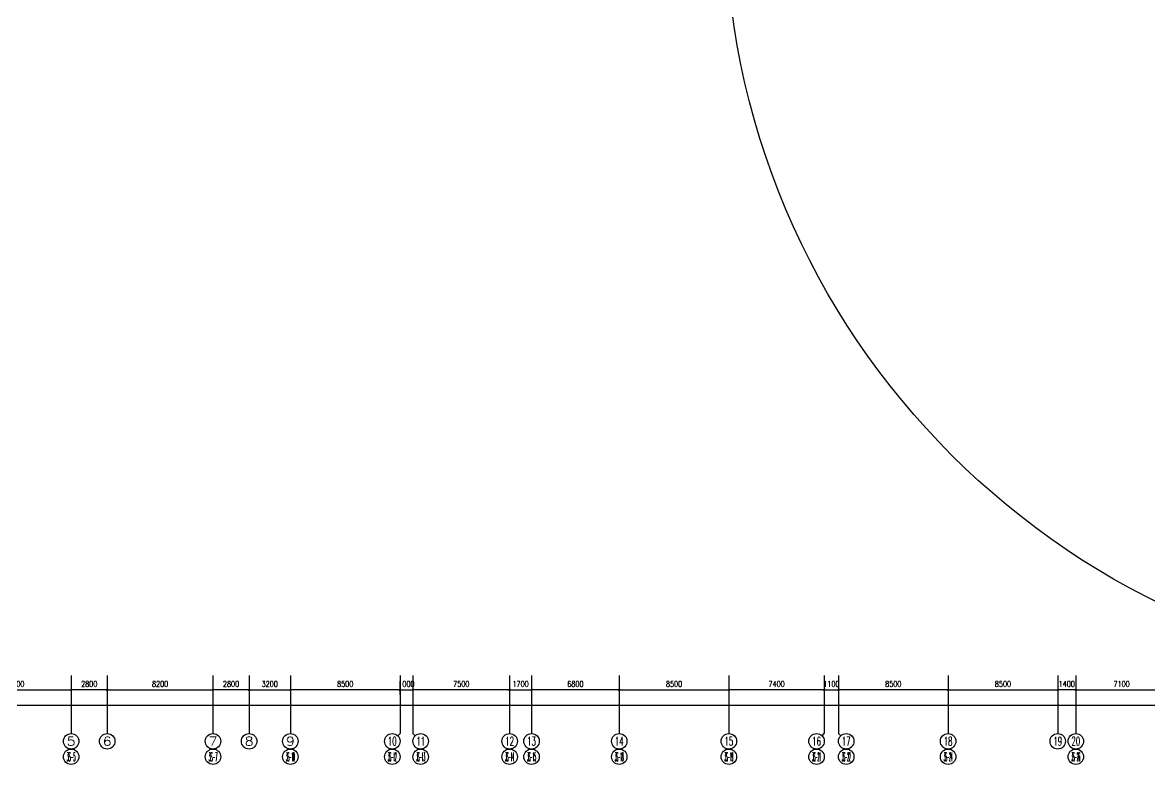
# Model space of a CAD drawing. Extents: x 0 to 3879896, y -114000 to 391286.
# Drawn here: x 1982053 to 2069433, y 70100 to 127680 of the extents above; entities that cross this region are included whole.
import ezdxf
from ezdxf.enums import TextEntityAlignment as Align

# ---------------------------------------------------------------- set-up
doc = ezdxf.new("R2010")
doc.units = 0
doc.header["$LTSCALE"] = 1000
doc.header["$MEASUREMENT"] = 0
doc.layers.get('0').update_dxf_attribs({"linetype": 'CONTINUOUS'})
doc.layers.get('Defpoints').update_dxf_attribs({"linetype": 'CONTINUOUS'})
for name, color, linetype in [('AXIS', 3, 'CONTINUOUS'), ('AXIS_TEXT', 7, 'CONTINUOUS'), ('T-METER DATA', 150, 'C_LINE')]:
    doc.layers.add(name, color=color, linetype=linetype)
doc.styles.add('_TCH_AXIS', font='COMPLEX', dxfattribs={"bigfont": 'GBCBIG'})
doc.styles.add('DIM_FONT', font='SIMPLEX', dxfattribs={"width": 0.7, "bigfont": 'GBCBIG'})
doc.styles.get("Standard").update_dxf_attribs({"font": 'GBENOR', "bigfont": 'GBCBIG'})
doc.linetypes.add('C_LINE', pattern='A,25.7,-2.08,["C",Standard,S=2.54,R=0,X=-0.54,Y=-1.27],-2.35', length=30.13)
doc.dimstyles.new('DIMN', dxfattribs={"dimscale": 1.5, "dimtxt": 300, "dimasz": 100, "dimexe": 250, "dimexo": 300, "dimgap": 150, "dimtad": 1, "dimdec": 0, "dimzin": 0, "dimdsep": 46, "dimtxsty": 'DIM_FONT', "dimblk": 'ARCHTICK', "dimcen": 0.09, "dimclrt": 7, "dimazin": 2, "dimtfac": 1, "dimtdec": 0, "dimtix": 1, "dimtmove": 2, "dimatfit": 3, "dimldrblk": 'ARCHTICK', "dimfxl": 1, "dimtolj": 1, "dimtzin": 0, "dimarcsym": 0})

# ---------------------------------------------------------------- blocks, each defined once
blk = doc.blocks.new('_ArchTick')
at = {"color": 0, "linetype": 'ByBlock', "const_width": 0.4}
blk.add_lwpolyline([(-0.5, -0.5), (0.5, 0.5)], dxfattribs=at)
blk = doc.blocks.new('*D482')
at = {"layer": 'AXIS', "color": 0, "lineweight": -2}
for p, q in [((1988621, 76550), (1988621, 75525)), ((1996821, 76550), (1996821, 75525)), ((1988621, 75900), (1996821, 75900))]:
    blk.add_line(p, q, dxfattribs=at)
at = {"layer": 'Defpoints', "color": 0, "transparency": 16777216}
for p in [(1988621, 77000), (1996821, 77000), (1996821, 75900)]:
    blk.add_point(p, dxfattribs=at)
at = {"layer": 'AXIS', "color": 0, "lineweight": -2, "xscale": 150, "yscale": 150, "zscale": 150, "rotation": 180}
blk.add_blockref('_ArchTick', (1988621, 75900), dxfattribs=at)
at = {"layer": 'AXIS', "color": 0, "lineweight": -2, "xscale": 150, "yscale": 150, "zscale": 150}
blk.add_blockref('_ArchTick', (1996821, 75900), dxfattribs=at)
at = {"layer": 'AXIS', "color": 7, "insert": (1992721, 76350), "char_height": 450, "attachment_point": 5, "style": 'DIM_FONT'}
blk.add_mtext('\\A1;8200', dxfattribs=at)
blk = doc.blocks.new('*D483')
at = {"layer": 'AXIS', "color": 0, "lineweight": -2}
for p, q in [((1886471, 76550), (1886471, 74325)), ((2274821, 76550), (2274821, 74325)), ((1886471, 74700), (2274821, 74700))]:
    blk.add_line(p, q, dxfattribs=at)
at = {"layer": 'Defpoints', "color": 0, "transparency": 16777216}
for p in [(1886471, 77000), (2274821, 77000), (2274821, 74700)]:
    blk.add_point(p, dxfattribs=at)
at = {"layer": 'AXIS', "color": 0, "lineweight": -2, "xscale": 150, "yscale": 150, "zscale": 150, "rotation": 180}
blk.add_blockref('_ArchTick', (1886471, 74700), dxfattribs=at)
at = {"layer": 'AXIS', "color": 0, "lineweight": -2, "xscale": 150, "yscale": 150, "zscale": 150}
blk.add_blockref('_ArchTick', (2274821, 74700), dxfattribs=at)
at = {"layer": 'AXIS', "color": 7, "insert": (2113321, 75150), "char_height": 450, "attachment_point": 5, "style": 'DIM_FONT'}
blk.add_mtext('\\A1;388350', dxfattribs=at)
blk = doc.blocks.new('*D484')
at = {"layer": 'AXIS', "color": 0, "lineweight": -2}
for p, q in [((1996821, 76550), (1996821, 75525)), ((1999621, 76550), (1999621, 75525)), ((1999621, 75900), (1996821, 75900))]:
    blk.add_line(p, q, dxfattribs=at)
at = {"layer": 'Defpoints', "color": 0, "transparency": 16777216}
for p in [(1996821, 77000), (1999621, 77000), (1996821, 75900)]:
    blk.add_point(p, dxfattribs=at)
at = {"layer": 'AXIS', "color": 0, "lineweight": -2, "xscale": 150, "yscale": 150, "zscale": 150, "rotation": 180}
blk.add_blockref('_ArchTick', (1996821, 75900), dxfattribs=at)
at = {"layer": 'AXIS', "color": 0, "lineweight": -2, "xscale": 150, "yscale": 150, "zscale": 150}
blk.add_blockref('_ArchTick', (1999621, 75900), dxfattribs=at)
at = {"layer": 'AXIS', "color": 7, "insert": (1998221, 76350), "char_height": 450, "attachment_point": 5, "style": 'DIM_FONT'}
blk.add_mtext('\\A1;2800', dxfattribs=at)
blk = doc.blocks.new('*D485')
at = {"layer": 'AXIS', "color": 0, "lineweight": -2}
for p, q in [((1999621, 76550), (1999621, 75525)), ((2002821, 76550), (2002821, 75525)), ((1999621, 75900), (2002821, 75900))]:
    blk.add_line(p, q, dxfattribs=at)
at = {"layer": 'Defpoints', "color": 0, "transparency": 16777216}
for p in [(1999621, 77000), (2002821, 77000), (2002821, 75900)]:
    blk.add_point(p, dxfattribs=at)
at = {"layer": 'AXIS', "color": 0, "lineweight": -2, "xscale": 150, "yscale": 150, "zscale": 150, "rotation": 180}
blk.add_blockref('_ArchTick', (1999621, 75900), dxfattribs=at)
at = {"layer": 'AXIS', "color": 0, "lineweight": -2, "xscale": 150, "yscale": 150, "zscale": 150}
blk.add_blockref('_ArchTick', (2002821, 75900), dxfattribs=at)
at = {"layer": 'AXIS', "color": 7, "insert": (2001221, 76350), "char_height": 450, "attachment_point": 5, "style": 'DIM_FONT'}
blk.add_mtext('\\A1;3200', dxfattribs=at)
blk = doc.blocks.new('*D486')
at = {"layer": 'AXIS', "color": 0, "lineweight": -2}
for p, q in [((2002821, 76550), (2002821, 75525)), ((2011321, 76550), (2011321, 75525)), ((2011321, 75900), (2002821, 75900))]:
    blk.add_line(p, q, dxfattribs=at)
at = {"layer": 'Defpoints', "color": 0, "transparency": 16777216}
for p in [(2002821, 77000), (2011321, 77000), (2002821, 75900)]:
    blk.add_point(p, dxfattribs=at)
at = {"layer": 'AXIS', "color": 0, "lineweight": -2, "xscale": 150, "yscale": 150, "zscale": 150, "rotation": 180}
blk.add_blockref('_ArchTick', (2002821, 75900), dxfattribs=at)
at = {"layer": 'AXIS', "color": 0, "lineweight": -2, "xscale": 150, "yscale": 150, "zscale": 150}
blk.add_blockref('_ArchTick', (2011321, 75900), dxfattribs=at)
at = {"layer": 'AXIS', "color": 7, "insert": (2007071, 76350), "char_height": 450, "attachment_point": 5, "style": 'DIM_FONT'}
blk.add_mtext('\\A1;8500', dxfattribs=at)
blk = doc.blocks.new('*D487')
at = {"layer": 'AXIS', "color": 0, "lineweight": -2}
for p, q in [((2011321, 76550), (2011321, 75525)), ((2012321, 76550), (2012321, 75525)), ((2011321, 75900), (2012321, 75900))]:
    blk.add_line(p, q, dxfattribs=at)
at = {"layer": 'Defpoints', "color": 0, "transparency": 16777216}
for p in [(2011321, 77000), (2012321, 77000), (2012321, 75900)]:
    blk.add_point(p, dxfattribs=at)
at = {"layer": 'AXIS', "color": 0, "lineweight": -2, "xscale": 150, "yscale": 150, "zscale": 150, "rotation": 180}
blk.add_blockref('_ArchTick', (2011321, 75900), dxfattribs=at)
at = {"layer": 'AXIS', "color": 0, "lineweight": -2, "xscale": 150, "yscale": 150, "zscale": 150}
blk.add_blockref('_ArchTick', (2012321, 75900), dxfattribs=at)
at = {"layer": 'AXIS', "color": 7, "insert": (2011821, 76350), "char_height": 450, "attachment_point": 5, "style": 'DIM_FONT'}
blk.add_mtext('\\A1;1000', dxfattribs=at)
blk = doc.blocks.new('*D488')
at = {"layer": 'AXIS', "color": 0, "lineweight": -2}
for p, q in [((2012321, 76550), (2012321, 75525)), ((2019821, 76550), (2019821, 75525)), ((2019821, 75900), (2012321, 75900))]:
    blk.add_line(p, q, dxfattribs=at)
at = {"layer": 'Defpoints', "color": 0, "transparency": 16777216}
for p in [(2012321, 77000), (2019821, 77000), (2012321, 75900)]:
    blk.add_point(p, dxfattribs=at)
at = {"layer": 'AXIS', "color": 0, "lineweight": -2, "xscale": 150, "yscale": 150, "zscale": 150, "rotation": 180}
blk.add_blockref('_ArchTick', (2012321, 75900), dxfattribs=at)
at = {"layer": 'AXIS', "color": 0, "lineweight": -2, "xscale": 150, "yscale": 150, "zscale": 150}
blk.add_blockref('_ArchTick', (2019821, 75900), dxfattribs=at)
at = {"layer": 'AXIS', "color": 7, "insert": (2016071, 76350), "char_height": 450, "attachment_point": 5, "style": 'DIM_FONT'}
blk.add_mtext('\\A1;7500', dxfattribs=at)
blk = doc.blocks.new('*D489')
at = {"layer": 'AXIS', "color": 0, "lineweight": -2}
for p, q in [((2019821, 76550), (2019821, 75525)), ((2021521, 76550), (2021521, 75525)), ((2019821, 75900), (2021521, 75900))]:
    blk.add_line(p, q, dxfattribs=at)
at = {"layer": 'Defpoints', "color": 0, "transparency": 16777216}
for p in [(2019821, 77000), (2021521, 77000), (2021521, 75900)]:
    blk.add_point(p, dxfattribs=at)
at = {"layer": 'AXIS', "color": 0, "lineweight": -2, "xscale": 150, "yscale": 150, "zscale": 150, "rotation": 180}
blk.add_blockref('_ArchTick', (2019821, 75900), dxfattribs=at)
at = {"layer": 'AXIS', "color": 0, "lineweight": -2, "xscale": 150, "yscale": 150, "zscale": 150}
blk.add_blockref('_ArchTick', (2021521, 75900), dxfattribs=at)
at = {"layer": 'AXIS', "color": 7, "insert": (2020671, 76350), "char_height": 450, "attachment_point": 5, "style": 'DIM_FONT'}
blk.add_mtext('\\A1;1700', dxfattribs=at)
blk = doc.blocks.new('*D490')
at = {"layer": 'AXIS', "color": 0, "lineweight": -2}
for p, q in [((2021521, 76550), (2021521, 75525)), ((2028321, 76550), (2028321, 75525)), ((2028321, 75900), (2021521, 75900))]:
    blk.add_line(p, q, dxfattribs=at)
at = {"layer": 'Defpoints', "color": 0, "transparency": 16777216}
for p in [(2021521, 77000), (2028321, 77000), (2021521, 75900)]:
    blk.add_point(p, dxfattribs=at)
at = {"layer": 'AXIS', "color": 0, "lineweight": -2, "xscale": 150, "yscale": 150, "zscale": 150, "rotation": 180}
blk.add_blockref('_ArchTick', (2021521, 75900), dxfattribs=at)
at = {"layer": 'AXIS', "color": 0, "lineweight": -2, "xscale": 150, "yscale": 150, "zscale": 150}
blk.add_blockref('_ArchTick', (2028321, 75900), dxfattribs=at)
at = {"layer": 'AXIS', "color": 7, "insert": (2024921, 76350), "char_height": 450, "attachment_point": 5, "style": 'DIM_FONT'}
blk.add_mtext('\\A1;6800', dxfattribs=at)
blk = doc.blocks.new('*D491')
at = {"layer": 'AXIS', "color": 0, "lineweight": -2}
for p, q in [((2028321, 76550), (2028321, 75525)), ((2036821, 76550), (2036821, 75525)), ((2028321, 75900), (2036821, 75900))]:
    blk.add_line(p, q, dxfattribs=at)
at = {"layer": 'Defpoints', "color": 0, "transparency": 16777216}
for p in [(2028321, 77000), (2036821, 77000), (2036821, 75900)]:
    blk.add_point(p, dxfattribs=at)
at = {"layer": 'AXIS', "color": 0, "lineweight": -2, "xscale": 150, "yscale": 150, "zscale": 150, "rotation": 180}
blk.add_blockref('_ArchTick', (2028321, 75900), dxfattribs=at)
at = {"layer": 'AXIS', "color": 0, "lineweight": -2, "xscale": 150, "yscale": 150, "zscale": 150}
blk.add_blockref('_ArchTick', (2036821, 75900), dxfattribs=at)
at = {"layer": 'AXIS', "color": 7, "insert": (2032571, 76350), "char_height": 450, "attachment_point": 5, "style": 'DIM_FONT'}
blk.add_mtext('\\A1;8500', dxfattribs=at)
blk = doc.blocks.new('*D492')
at = {"layer": 'AXIS', "color": 0, "lineweight": -2}
for p, q in [((2036821, 76550), (2036821, 75525)), ((2044221, 76550), (2044221, 75525)), ((2044221, 75900), (2036821, 75900))]:
    blk.add_line(p, q, dxfattribs=at)
at = {"layer": 'Defpoints', "color": 0, "transparency": 16777216}
for p in [(2036821, 77000), (2044221, 77000), (2036821, 75900)]:
    blk.add_point(p, dxfattribs=at)
at = {"layer": 'AXIS', "color": 0, "lineweight": -2, "xscale": 150, "yscale": 150, "zscale": 150, "rotation": 180}
blk.add_blockref('_ArchTick', (2036821, 75900), dxfattribs=at)
at = {"layer": 'AXIS', "color": 0, "lineweight": -2, "xscale": 150, "yscale": 150, "zscale": 150}
blk.add_blockref('_ArchTick', (2044221, 75900), dxfattribs=at)
at = {"layer": 'AXIS', "color": 7, "insert": (2040521, 76350), "char_height": 450, "attachment_point": 5, "style": 'DIM_FONT'}
blk.add_mtext('\\A1;7400', dxfattribs=at)
blk = doc.blocks.new('*D493')
at = {"layer": 'AXIS', "color": 0, "lineweight": -2}
for p, q in [((2044221, 76550), (2044221, 75525)), ((2045321, 76550), (2045321, 75525)), ((2044221, 75900), (2045321, 75900))]:
    blk.add_line(p, q, dxfattribs=at)
at = {"layer": 'Defpoints', "color": 0, "transparency": 16777216}
for p in [(2044221, 77000), (2045321, 77000), (2045321, 75900)]:
    blk.add_point(p, dxfattribs=at)
at = {"layer": 'AXIS', "color": 0, "lineweight": -2, "xscale": 150, "yscale": 150, "zscale": 150, "rotation": 180}
blk.add_blockref('_ArchTick', (2044221, 75900), dxfattribs=at)
at = {"layer": 'AXIS', "color": 0, "lineweight": -2, "xscale": 150, "yscale": 150, "zscale": 150}
blk.add_blockref('_ArchTick', (2045321, 75900), dxfattribs=at)
at = {"layer": 'AXIS', "color": 7, "insert": (2044771, 76350), "char_height": 450, "attachment_point": 5, "style": 'DIM_FONT'}
blk.add_mtext('\\A1;1100', dxfattribs=at)
blk = doc.blocks.new('*D494')
at = {"layer": 'AXIS', "color": 0, "lineweight": -2}
for p, q in [((2045321, 76550), (2045321, 75525)), ((2053821, 76550), (2053821, 75525)), ((2053821, 75900), (2045321, 75900))]:
    blk.add_line(p, q, dxfattribs=at)
at = {"layer": 'Defpoints', "color": 0, "transparency": 16777216}
for p in [(2045321, 77000), (2053821, 77000), (2045321, 75900)]:
    blk.add_point(p, dxfattribs=at)
at = {"layer": 'AXIS', "color": 0, "lineweight": -2, "xscale": 150, "yscale": 150, "zscale": 150, "rotation": 180}
blk.add_blockref('_ArchTick', (2045321, 75900), dxfattribs=at)
at = {"layer": 'AXIS', "color": 0, "lineweight": -2, "xscale": 150, "yscale": 150, "zscale": 150}
blk.add_blockref('_ArchTick', (2053821, 75900), dxfattribs=at)
at = {"layer": 'AXIS', "color": 7, "insert": (2049571, 76350), "char_height": 450, "attachment_point": 5, "style": 'DIM_FONT'}
blk.add_mtext('\\A1;8500', dxfattribs=at)
blk = doc.blocks.new('*D495')
at = {"layer": 'AXIS', "color": 0, "lineweight": -2}
for p, q in [((2053821, 76550), (2053821, 75525)), ((2062321, 76550), (2062321, 75525)), ((2053821, 75900), (2062321, 75900))]:
    blk.add_line(p, q, dxfattribs=at)
at = {"layer": 'Defpoints', "color": 0, "transparency": 16777216}
for p in [(2053821, 77000), (2062321, 77000), (2062321, 75900)]:
    blk.add_point(p, dxfattribs=at)
at = {"layer": 'AXIS', "color": 0, "lineweight": -2, "xscale": 150, "yscale": 150, "zscale": 150, "rotation": 180}
blk.add_blockref('_ArchTick', (2053821, 75900), dxfattribs=at)
at = {"layer": 'AXIS', "color": 0, "lineweight": -2, "xscale": 150, "yscale": 150, "zscale": 150}
blk.add_blockref('_ArchTick', (2062321, 75900), dxfattribs=at)
at = {"layer": 'AXIS', "color": 7, "insert": (2058071, 76350), "char_height": 450, "attachment_point": 5, "style": 'DIM_FONT'}
blk.add_mtext('\\A1;8500', dxfattribs=at)
blk = doc.blocks.new('*D496')
at = {"layer": 'AXIS', "color": 0, "lineweight": -2}
for p, q in [((2062321, 76550), (2062321, 75525)), ((2063721, 76550), (2063721, 75525)), ((2063721, 75900), (2062321, 75900))]:
    blk.add_line(p, q, dxfattribs=at)
at = {"layer": 'Defpoints', "color": 0, "transparency": 16777216}
for p in [(2062321, 77000), (2063721, 77000), (2062321, 75900)]:
    blk.add_point(p, dxfattribs=at)
at = {"layer": 'AXIS', "color": 0, "lineweight": -2, "xscale": 150, "yscale": 150, "zscale": 150, "rotation": 180}
blk.add_blockref('_ArchTick', (2062321, 75900), dxfattribs=at)
at = {"layer": 'AXIS', "color": 0, "lineweight": -2, "xscale": 150, "yscale": 150, "zscale": 150}
blk.add_blockref('_ArchTick', (2063721, 75900), dxfattribs=at)
at = {"layer": 'AXIS', "color": 7, "insert": (2063021, 76350), "char_height": 450, "attachment_point": 5, "style": 'DIM_FONT'}
blk.add_mtext('\\A1;1400', dxfattribs=at)
blk = doc.blocks.new('*D497')
at = {"layer": 'AXIS', "color": 0, "lineweight": -2}
for p, q in [((2063721, 76550), (2063721, 75525)), ((2070821, 76550), (2070821, 75525)), ((2063721, 75900), (2070821, 75900))]:
    blk.add_line(p, q, dxfattribs=at)
at = {"layer": 'Defpoints', "color": 0, "transparency": 16777216}
for p in [(2063721, 77000), (2070821, 77000), (2070821, 75900)]:
    blk.add_point(p, dxfattribs=at)
at = {"layer": 'AXIS', "color": 0, "lineweight": -2, "xscale": 150, "yscale": 150, "zscale": 150, "rotation": 180}
blk.add_blockref('_ArchTick', (2063721, 75900), dxfattribs=at)
at = {"layer": 'AXIS', "color": 0, "lineweight": -2, "xscale": 150, "yscale": 150, "zscale": 150}
blk.add_blockref('_ArchTick', (2070821, 75900), dxfattribs=at)
at = {"layer": 'AXIS', "color": 7, "insert": (2067271, 76350), "char_height": 450, "attachment_point": 5, "style": 'DIM_FONT'}
blk.add_mtext('\\A1;7100', dxfattribs=at)
blk = doc.blocks.new('*D556')
at = {"layer": 'AXIS', "color": 0, "lineweight": -2}
for p, q in [((1985821, 76550), (1985821, 75525)), ((1988621, 76550), (1988621, 75525)), ((1988621, 75900), (1985821, 75900))]:
    blk.add_line(p, q, dxfattribs=at)
at = {"layer": 'Defpoints', "color": 0, "transparency": 16777216}
for p in [(1985821, 77000), (1988621, 77000), (1985821, 75900)]:
    blk.add_point(p, dxfattribs=at)
at = {"layer": 'AXIS', "color": 0, "lineweight": -2, "xscale": 150, "yscale": 150, "zscale": 150, "rotation": 180}
blk.add_blockref('_ArchTick', (1985821, 75900), dxfattribs=at)
at = {"layer": 'AXIS', "color": 0, "lineweight": -2, "xscale": 150, "yscale": 150, "zscale": 150}
blk.add_blockref('_ArchTick', (1988621, 75900), dxfattribs=at)
at = {"layer": 'AXIS', "color": 7, "insert": (1987221, 76350), "char_height": 450, "attachment_point": 5, "style": 'DIM_FONT'}
blk.add_mtext('\\A1;2800', dxfattribs=at)
blk = doc.blocks.new('*D557')
at = {"layer": 'AXIS', "color": 0, "lineweight": -2}
for p, q in [((1977321, 76550), (1977321, 75525)), ((1985821, 76550), (1985821, 75525)), ((1977321, 75900), (1985821, 75900))]:
    blk.add_line(p, q, dxfattribs=at)
at = {"layer": 'Defpoints', "color": 0, "transparency": 16777216}
for p in [(1977321, 77000), (1985821, 77000), (1985821, 75900)]:
    blk.add_point(p, dxfattribs=at)
at = {"layer": 'AXIS', "color": 0, "lineweight": -2, "xscale": 150, "yscale": 150, "zscale": 150, "rotation": 180}
blk.add_blockref('_ArchTick', (1977321, 75900), dxfattribs=at)
at = {"layer": 'AXIS', "color": 0, "lineweight": -2, "xscale": 150, "yscale": 150, "zscale": 150}
blk.add_blockref('_ArchTick', (1985821, 75900), dxfattribs=at)
at = {"layer": 'AXIS', "color": 7, "insert": (1981571, 76350), "char_height": 450, "attachment_point": 5, "style": 'DIM_FONT'}
blk.add_mtext('\\A1;8500', dxfattribs=at)

msp = doc.modelspace()

# ---------------------------------------------------------------- linework, layer by layer
at = {"layer": 'AXIS'}
for p, q in [((1985821.4, 77000.5), (1985821.4, 72500.5)), ((1988621.4, 77000.5), (1988621.4, 72500.5)), ((1996821.4, 77000.5), (1996821.4, 72500.5)), ((1999621.4, 77000.5), (1999621.4, 72500.5)), ((2002821.4, 77000.5), (2002821.4, 72500.5)), ((2011321.4, 77000.5), (2011321.4, 72500.5)), ((2012321.4, 77000.5), (2012321.4, 72500.5)), ((2019821.4, 77000.5), (2019821.4, 72500.5)), ((2021521.4, 77000.5), (2021521.4, 72500.5)), ((2028321.4, 77000.5), (2028321.4, 72500.5)), ((2036821.4, 77000.5), (2036821.4, 72500.5)), ((2044221.4, 77000.5), (2044221.4, 72500.5)), ((2045321.4, 77000.5), (2045321.4, 72500.5)), ((2053821.4, 77000.5), (2053821.4, 72500.5)), ((2062321.4, 77000.5), (2062321.4, 72500.5)), ((2063721.4, 77000.5), (2063721.4, 72500.5)), ((2011145.7, 72324.7), (2011321.4, 72500.5)), ((2012497.2, 72324.7), (2012321.4, 72500.5)), ((2044045.7, 72324.7), (2044221.4, 72500.5)), ((2045497.2, 72324.7), (2045321.4, 72500.5))]:
    msp.add_line(p, q, dxfattribs=at)
for centre in [(1985821.4, 71900.5), (1988621.4, 71900.5), (1996821.4, 71900.5), (1999621.4, 71900.5), (2002821.4, 71900.5), (2010721.4, 71900.5), (2012921.4, 71900.5), (2019821.4, 71900.5), (2021521.4, 71900.5), (2028321.4, 71900.5), (2036821.4, 71900.5), (2043621.4, 71900.5), (2045921.4, 71900.5), (2053821.4, 71900.5), (2062321.4, 71900.5), (2063721.4, 71900.5), (1985821.4, 70700.5), (1996821.4, 70700.5), (2002821.4, 70700.5), (2010721.4, 70700.5), (2012921.4, 70700.5), (2019821.4, 70700.5), (2021521.4, 70700.5), (2028321.4, 70700.5), (2036821.4, 70700.5), (2043621.4, 70700.5), (2045921.4, 70700.5), (2053821.4, 70700.5), (2063721.4, 70700.5)]:
    msp.add_circle(centre, 600, dxfattribs=at)
at = {"layer": 'T-METER DATA', "color": 1, "linetype": 'ByBlock'}
msp.add_circle((2096493.2, 136510), 59962.3, dxfattribs=at)

# ---------------------------------------------------------------- texts
at = {"layer": 'AXIS_TEXT', "style": '_TCH_AXIS'}
for s, height, width, p, p2 in [('5', 678.8, 1.5, (1985482, 71561.1), (1986160.9, 71561.1)), ('6', 678.8, 1.5, (1988282, 71561.1), (1988960.9, 71561.1)), ('7', 678.8, 1.5, (1996482, 71561.1), (1997160.9, 71561.1)), ('8', 678.8, 1.5, (1999282, 71561.1), (1999960.9, 71561.1)), ('9', 678.8, 1.5, (2002482, 71561.1), (2003160.9, 71561.1)), ('10', 678.82, 0.724138, (2010382, 71561.1), (2011060.9, 71561.1)), ('11', 678.82, 0.875, (2012582, 71561.1), (2013260.9, 71561.1)), ('12', 678.82, 0.724138, (2019482, 71561.1), (2020160.9, 71561.1)), ('13', 678.82, 0.724138, (2021182, 71561.1), (2021860.9, 71561.1)), ('14', 678.82, 0.677419, (2027982, 71561.1), (2028660.9, 71561.1)), ('15', 678.82, 0.724138, (2036482, 71561.1), (2037160.9, 71561.1)), ('16', 678.82, 0.724138, (2043282, 71561.1), (2043960.9, 71561.1)), ('17', 678.82, 0.724138, (2045582, 71561.1), (2046260.9, 71561.1)), ('18', 678.82, 0.724138, (2053482, 71561.1), (2054160.9, 71561.1)), ('19', 678.82, 0.724138, (2061982, 71561.1), (2062660.9, 71561.1)), ('20', 678.82, 0.617647, (2063382, 71561.1), (2064060.9, 71561.1)), ('3S-5', 678.82, 0.265823, (1985482, 70361.1), (1986160.9, 70361.1)), ('3S-7', 678.82, 0.265823, (1996482, 70361.1), (1997160.9, 70361.1)), ('3S-10', 678.82, 0.223404, (2002482, 70361.1), (2003160.9, 70361.1)), ('3S-12', 678.82, 0.223404, (2010382, 70361.1), (2011060.9, 70361.1)), ('3S-13', 678.82, 0.223404, (2012582, 70361.1), (2013260.9, 70361.1)), ('3S-14', 678.82, 0.21875, (2019482, 70361.1), (2020160.9, 70361.1)), ('3S-15', 678.82, 0.223404, (2021182, 70361.1), (2021860.9, 70361.1)), ('3S-18', 678.82, 0.223404, (2027982, 70361.1), (2028660.9, 70361.1)), ('3S-19', 678.82, 0.223404, (2036482, 70361.1), (2037160.9, 70361.1)), ('3S-21', 678.82, 0.223404, (2043282, 70361.1), (2043960.9, 70361.1)), ('3S-22', 678.82, 0.212121, (2045582, 70361.1), (2046260.9, 70361.1)), ('3S-24', 678.82, 0.207921, (2053482, 70361.1), (2054160.9, 70361.1)), ('3S-26', 678.82, 0.212121, (2063382, 70361.1), (2064060.9, 70361.1))]:
    msp.add_text(s, height=height, dxfattribs=dict(at, width=width)).set_placement(p, p2, align=Align.FIT)

# ---------------------------------------------------------------- dimensions: what is measured, and where the dimension line sits
at = {"layer": 'AXIS'}
for base, p1, p2, picture, middle in [((2274821.4, 74700.5), (1886471.4, 77000.5), (2274821.4, 77000.5), '*D483', (2113321.4, 75150.5)), ((1985821.4, 75900.5), (1977321.4, 77000.5), (1985821.4, 77000.5), '*D557', (1981571.4, 76350.5)), ((1996821.4, 75900.5), (1988621.4, 77000.5), (1996821.4, 77000.5), '*D482', (1992721.4, 76350.5)), ((2002821.4, 75900.5), (1999621.4, 77000.5), (2002821.4, 77000.5), '*D485', (2001221.4, 76350.5)), ((2012321.4, 75900.5), (2011321.4, 77000.5), (2012321.4, 77000.5), '*D487', (2011821.4, 76350.5)), ((2021521.4, 75900.5), (2019821.4, 77000.5), (2021521.4, 77000.5), '*D489', (2020671.4, 76350.5)), ((2036821.4, 75900.5), (2028321.4, 77000.5), (2036821.4, 77000.5), '*D491', (2032571.4, 76350.5)), ((2045321.4, 75900.5), (2044221.4, 77000.5), (2045321.4, 77000.5), '*D493', (2044771.4, 76350.5)), ((2062321.4, 75900.5), (2053821.4, 77000.5), (2062321.4, 77000.5), '*D495', (2058071.4, 76350.5)), ((2070821.4, 75900.5), (2063721.4, 77000.5), (2070821.4, 77000.5), '*D497', (2067271.4, 76350.5))]:
    dim = msp.add_linear_dim(base=base, p1=p1, p2=p2, dimstyle='DIMN', dxfattribs=at)
    dim.commit()
    dim.dimension.update_dxf_attribs({"geometry": picture, "text_midpoint": middle, "dimtype": 128})
for base, p1, p2, picture, middle in [((1985821.4, 75900.5), (1988621.4, 77000.5), (1985821.4, 77000.5), '*D556', (1987221.4, 76350.5)), ((1996821.4, 75900.5), (1999621.4, 77000.5), (1996821.4, 77000.5), '*D484', (1998221.4, 76350.5)), ((2002821.4, 75900.5), (2011321.4, 77000.5), (2002821.4, 77000.5), '*D486', (2007071.4, 76350.5)), ((2012321.4, 75900.5), (2019821.4, 77000.5), (2012321.4, 77000.5), '*D488', (2016071.4, 76350.5)), ((2021521.4, 75900.5), (2028321.4, 77000.5), (2021521.4, 77000.5), '*D490', (2024921.4, 76350.5)), ((2036821.4, 75900.5), (2044221.4, 77000.5), (2036821.4, 77000.5), '*D492', (2040521.4, 76350.5)), ((2045321.4, 75900.5), (2053821.4, 77000.5), (2045321.4, 77000.5), '*D494', (2049571.4, 76350.5)), ((2062321.4, 75900.5), (2063721.4, 77000.5), (2062321.4, 77000.5), '*D496', (2063021.4, 76350.5))]:
    dim = msp.add_linear_dim(base=base, p1=p1, p2=p2, angle=180, dimstyle='DIMN', dxfattribs=at)
    dim.commit()
    dim.dimension.update_dxf_attribs({"geometry": picture, "text_midpoint": middle, "dimtype": 128})

doc.saveas('drawing.dxf')
